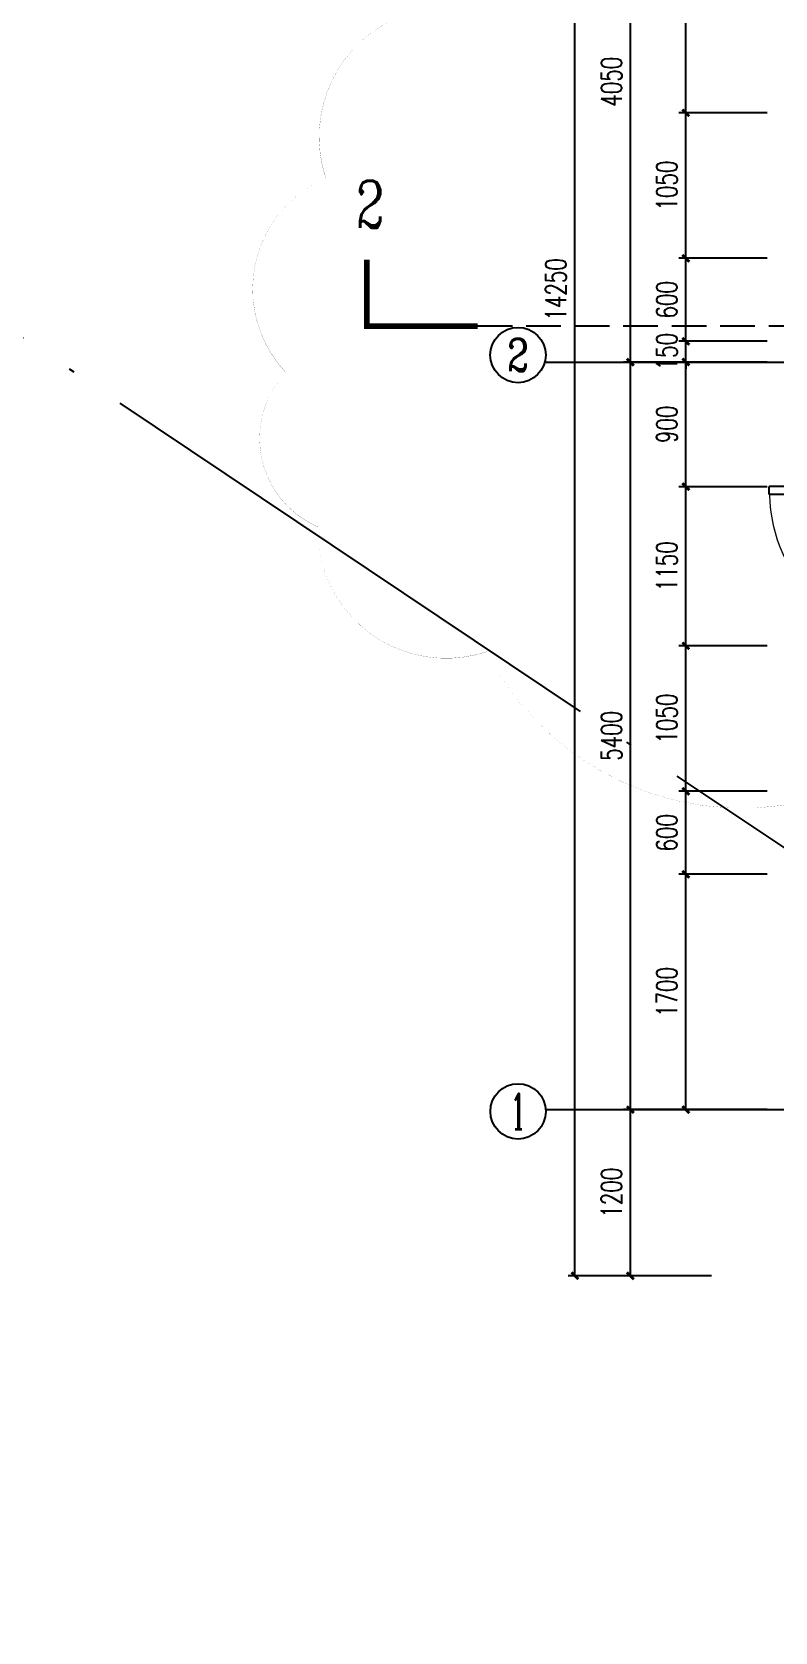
# Model space of a CAD drawing. Extents: x -1313754 to 847533, y 489853 to 941203.
# Drawn here: x -118897 to -113535, y 604747 to 616304 of the extents above; entities that cross this region are included whole.
import ezdxf
from ezdxf.enums import TextEntityAlignment as Align

# ---------------------------------------------------------------- set-up
doc = ezdxf.new("R2010")
doc.units = 0
doc.header["$LTSCALE"] = 1000
doc.header["$MEASUREMENT"] = 0
doc.linetypes.add('DASH', pattern=[0.35, 0.25, -0.1])
doc.linetypes.add('DOTE', pattern=[2.42, 2, -0.2, 0.02, -0.2])
doc.layers.get('Defpoints').update_dxf_attribs({"color": 210})
for name, color, linetype in [('A-AXIS-D', 1, 'Continuous'), ('A-AXIS-DOTE', 14, 'DOTE'), ('A-AXIS-DP', 126, 'Continuous'), ('A-AXIS-SYMB', 3, 'Continuous'), ('A-LIN-V', 9, 'Continuous'), ('A-防火门', 1, 'Continuous'), ('AS-WALL', 40, 'Continuous'), ('PUB_TEXT', 7, 'Continuous'), ('SB_ZF消火栓', 10, 'Continuous'), ('SB_ZF消火栓M', 10, 'Continuous')]:
    doc.layers.add(name, color=color, linetype=linetype)
doc.styles.add('_TCH_AXIS', font='COMPLEX', dxfattribs={"bigfont": 'GBCBIG'})
doc.styles.add('_TCH_DIM_T3', font='SIMPLEX', dxfattribs={"width": 0.705882, "bigfont": 'GBCBIG'})
doc.styles.add('_TCH_LABEL', font='COMPLEX', dxfattribs={"bigfont": 'GBCBIG'})
doc.dimstyles.new('_TCH_ARCH&&50', dxfattribs={"dimtxt": 148.75, "dimasz": 50, "dimexe": 50, "dimexo": 50, "dimgap": 63.125, "dimtad": 1, "dimdec": 0, "dimzin": 0, "dimdsep": 46, "dimtxsty": '_TCH_DIM_T3', "dimblk": 'ARCHTICK', "dimcen": 0.09, "dimclrt": 7, "dimazin": 2, "dimtfac": 1, "dimtdec": 0, "dimtix": 1, "dimtmove": 2, "dimatfit": 3, "dimfxl": 0, "dimtolj": 1, "dimtzin": 0, "dimarcsym": 0})

# ---------------------------------------------------------------- blocks, each defined once
blk = doc.blocks.new('_ArchTick')
at = {"color": 0, "linetype": 'ByBlock', "const_width": 0.4}
blk.add_lwpolyline([(-0.5, -0.5), (0.5, 0.5)], dxfattribs=at)
blk = doc.blocks.new('*D1462')
at = {"layer": 'A-AXIS-D', "color": 0, "lineweight": -2}
for p, q in [((106744, -196300), (106108, -196300)), ((106158, -197500), (106158, -196300)), ((106744, -197500), (106108, -197500))]:
    blk.add_line(p, q, dxfattribs=at)
at = {"layer": 'Defpoints', "color": 0}
for p in [(106158, -196300), (106794, -196300), (106794, -197500)]:
    blk.add_point(p, dxfattribs=at)
at = {"layer": 'A-AXIS-D', "color": 0, "lineweight": -2, "xscale": 50, "yscale": 50, "zscale": 50}
for p, rotation in [((106158, -196300), 90), ((106158, -197500), 270)]:
    blk.add_blockref('_ArchTick', p, dxfattribs=dict(at, rotation=rotation))
at = {"layer": 'A-AXIS-D', "color": 7, "insert": (106021, -196900), "char_height": 148.8, "attachment_point": 5, "rotation": 90, "style": '_TCH_DIM_T3'}
blk.add_mtext('\\A1;1200', dxfattribs=at)
blk = doc.blocks.new('*D1463')
at = {"layer": 'A-AXIS-D', "color": 0, "lineweight": -2}
for p, q in [((106744, -190900), (106108, -190900)), ((106158, -196300), (106158, -190900)), ((106744, -196300), (106108, -196300))]:
    blk.add_line(p, q, dxfattribs=at)
at = {"layer": 'Defpoints', "color": 0}
for p in [(106158, -190900), (106794, -190900), (106794, -196300)]:
    blk.add_point(p, dxfattribs=at)
at = {"layer": 'A-AXIS-D', "color": 0, "lineweight": -2, "xscale": 50, "yscale": 50, "zscale": 50}
for p, rotation in [((106158, -190900), 90), ((106158, -196300), 270)]:
    blk.add_blockref('_ArchTick', p, dxfattribs=dict(at, rotation=rotation))
at = {"layer": 'A-AXIS-D', "color": 7, "insert": (106021, -193600), "char_height": 148.8, "attachment_point": 5, "rotation": 90, "style": '_TCH_DIM_T3'}
blk.add_mtext('\\A1;5400', dxfattribs=at)
blk = doc.blocks.new('*D1464')
at = {"layer": 'A-AXIS-D', "color": 0, "lineweight": -2}
for p, q in [((106744, -186850), (106108, -186850)), ((106158, -190900), (106158, -186850)), ((106744, -190900), (106108, -190900))]:
    blk.add_line(p, q, dxfattribs=at)
at = {"layer": 'Defpoints', "color": 0}
for p in [(106158, -186850), (106794, -186850), (106794, -190900)]:
    blk.add_point(p, dxfattribs=at)
at = {"layer": 'A-AXIS-D', "color": 0, "lineweight": -2, "xscale": 50, "yscale": 50, "zscale": 50}
for p, rotation in [((106158, -186850), 90), ((106158, -190900), 270)]:
    blk.add_blockref('_ArchTick', p, dxfattribs=dict(at, rotation=rotation))
at = {"layer": 'A-AXIS-D', "color": 7, "insert": (106021, -188875), "char_height": 148.8, "attachment_point": 5, "rotation": 90, "style": '_TCH_DIM_T3'}
blk.add_mtext('\\A1;4050', dxfattribs=at)
blk = doc.blocks.new('*D1470')
at = {"layer": 'A-AXIS-D', "color": 0, "lineweight": -2}
for p, q in [((106744, -183250), (105708, -183250)), ((105758, -197500), (105758, -183250)), ((106744, -197500), (105708, -197500))]:
    blk.add_line(p, q, dxfattribs=at)
at = {"layer": 'Defpoints', "color": 0}
for p in [(105758, -183250), (106794, -183250), (106794, -197500)]:
    blk.add_point(p, dxfattribs=at)
at = {"layer": 'A-AXIS-D', "color": 0, "lineweight": -2, "xscale": 50, "yscale": 50, "zscale": 50}
for p, rotation in [((105758, -183250), 90), ((105758, -197500), 270)]:
    blk.add_blockref('_ArchTick', p, dxfattribs=dict(at, rotation=rotation))
at = {"layer": 'A-AXIS-D', "color": 7, "insert": (105621, -190375), "char_height": 148.8, "attachment_point": 5, "rotation": 90, "style": '_TCH_DIM_T3'}
blk.add_mtext('\\A1;14250', dxfattribs=at)
blk = doc.blocks.new('*D2586')
at = {"layer": 'A-AXIS-DP', "color": 0, "lineweight": -2}
for p, q in [((-113592, 610220), (-114228, 610220)), ((-114178, 608520), (-114178, 610220)), ((-113592, 608520), (-114228, 608520))]:
    blk.add_line(p, q, dxfattribs=at)
at = {"layer": 'Defpoints', "color": 0, "ltscale": 500}
for p in [(-114178, 610220), (-113542, 610220), (-113542, 608520)]:
    blk.add_point(p, dxfattribs=at)
at = {"layer": 'A-AXIS-DP', "color": 0, "lineweight": -2, "ltscale": 500, "xscale": 50, "yscale": 50, "zscale": 50}
for p, rotation in [((-114178, 610220), 90), ((-114178, 608520), 270)]:
    blk.add_blockref('_ArchTick', p, dxfattribs=dict(at, rotation=rotation))
at = {"layer": 'A-AXIS-DP', "color": 7, "ltscale": 500, "insert": (-114316, 609370), "char_height": 148.8, "attachment_point": 5, "rotation": 90, "style": '_TCH_DIM_T3'}
blk.add_mtext('\\A1;1700', dxfattribs=at)
blk = doc.blocks.new('*D2587')
at = {"layer": 'A-AXIS-DP', "color": 0, "lineweight": -2}
for p, q in [((-113592, 610820), (-114228, 610820)), ((-114178, 610220), (-114178, 610820)), ((-113592, 610220), (-114228, 610220))]:
    blk.add_line(p, q, dxfattribs=at)
at = {"layer": 'Defpoints', "color": 0, "ltscale": 500}
for p in [(-114178, 610820), (-113542, 610820), (-113542, 610220)]:
    blk.add_point(p, dxfattribs=at)
at = {"layer": 'A-AXIS-DP', "color": 0, "lineweight": -2, "ltscale": 500, "xscale": 50, "yscale": 50, "zscale": 50}
for p, rotation in [((-114178, 610820), 90), ((-114178, 610220), 270)]:
    blk.add_blockref('_ArchTick', p, dxfattribs=dict(at, rotation=rotation))
at = {"layer": 'A-AXIS-DP', "color": 7, "ltscale": 500, "insert": (-114316, 610520), "char_height": 148.8, "attachment_point": 5, "rotation": 90, "style": '_TCH_DIM_T3'}
blk.add_mtext('\\A1;600', dxfattribs=at)
blk = doc.blocks.new('*D2588')
at = {"layer": 'A-AXIS-DP', "color": 0, "lineweight": -2}
for p, q in [((-113592, 611870), (-114228, 611870)), ((-114178, 610820), (-114178, 611870)), ((-113592, 610820), (-114228, 610820))]:
    blk.add_line(p, q, dxfattribs=at)
at = {"layer": 'Defpoints', "color": 0, "ltscale": 500}
for p in [(-114178, 611870), (-113542, 611870), (-113542, 610820)]:
    blk.add_point(p, dxfattribs=at)
at = {"layer": 'A-AXIS-DP', "color": 0, "lineweight": -2, "ltscale": 500, "xscale": 50, "yscale": 50, "zscale": 50}
for p, rotation in [((-114178, 611870), 90), ((-114178, 610820), 270)]:
    blk.add_blockref('_ArchTick', p, dxfattribs=dict(at, rotation=rotation))
at = {"layer": 'A-AXIS-DP', "color": 7, "ltscale": 500, "insert": (-114316, 611345), "char_height": 148.8, "attachment_point": 5, "rotation": 90, "style": '_TCH_DIM_T3'}
blk.add_mtext('\\A1;1050', dxfattribs=at)
blk = doc.blocks.new('*D2589')
at = {"layer": 'A-AXIS-DP', "color": 0, "lineweight": -2}
for p, q in [((-113592, 613020), (-114228, 613020)), ((-114178, 611870), (-114178, 613020)), ((-113592, 611870), (-114228, 611870))]:
    blk.add_line(p, q, dxfattribs=at)
at = {"layer": 'Defpoints', "color": 0, "ltscale": 500}
for p in [(-114178, 613020), (-113542, 613020), (-113542, 611870)]:
    blk.add_point(p, dxfattribs=at)
at = {"layer": 'A-AXIS-DP', "color": 0, "lineweight": -2, "ltscale": 500, "xscale": 50, "yscale": 50, "zscale": 50}
for p, rotation in [((-114178, 613020), 90), ((-114178, 611870), 270)]:
    blk.add_blockref('_ArchTick', p, dxfattribs=dict(at, rotation=rotation))
at = {"layer": 'A-AXIS-DP', "color": 7, "ltscale": 500, "insert": (-114316, 612445), "char_height": 148.8, "attachment_point": 5, "rotation": 90, "style": '_TCH_DIM_T3'}
blk.add_mtext('\\A1;1150', dxfattribs=at)
blk = doc.blocks.new('*D2590')
at = {"layer": 'A-AXIS-DP', "color": 0, "lineweight": -2}
for p, q in [((-113592, 613920), (-114228, 613920)), ((-114178, 613020), (-114178, 613920)), ((-113592, 613020), (-114228, 613020))]:
    blk.add_line(p, q, dxfattribs=at)
at = {"layer": 'Defpoints', "color": 0, "ltscale": 500}
for p in [(-114178, 613920), (-113542, 613920), (-113542, 613020)]:
    blk.add_point(p, dxfattribs=at)
at = {"layer": 'A-AXIS-DP', "color": 0, "lineweight": -2, "ltscale": 500, "xscale": 50, "yscale": 50, "zscale": 50}
for p, rotation in [((-114178, 613920), 90), ((-114178, 613020), 270)]:
    blk.add_blockref('_ArchTick', p, dxfattribs=dict(at, rotation=rotation))
at = {"layer": 'A-AXIS-DP', "color": 7, "ltscale": 500, "insert": (-114316, 613470), "char_height": 148.8, "attachment_point": 5, "rotation": 90, "style": '_TCH_DIM_T3'}
blk.add_mtext('\\A1;900', dxfattribs=at)
blk = doc.blocks.new('*D2591')
at = {"layer": 'A-AXIS-DP', "color": 0, "lineweight": -2}
for p, q in [((-113592, 614070), (-114228, 614070)), ((-114178, 614070), (-114178, 614120)), ((-114178, 613920), (-114178, 614070)), ((-113592, 613920), (-114228, 613920)), ((-114178, 613920), (-114178, 613870))]:
    blk.add_line(p, q, dxfattribs=at)
at = {"layer": 'Defpoints', "color": 0, "ltscale": 500}
for p in [(-114178, 614070), (-113542, 614070), (-113542, 613920)]:
    blk.add_point(p, dxfattribs=at)
at = {"layer": 'A-AXIS-DP', "color": 0, "lineweight": -2, "ltscale": 500, "xscale": 50, "yscale": 50, "zscale": 50}
for p, rotation in [((-114178, 614070), 270), ((-114178, 613920), 90)]:
    blk.add_blockref('_ArchTick', p, dxfattribs=dict(at, rotation=rotation))
at = {"layer": 'A-AXIS-DP', "color": 7, "ltscale": 500, "insert": (-114316, 613995), "char_height": 148.8, "attachment_point": 5, "rotation": 90, "style": '_TCH_DIM_T3'}
blk.add_mtext('\\A1;150', dxfattribs=at)
blk = doc.blocks.new('*D2592')
at = {"layer": 'A-AXIS-DP', "color": 0, "lineweight": -2}
for p, q in [((-113592, 614670), (-114228, 614670)), ((-114178, 614070), (-114178, 614670)), ((-113592, 614070), (-114228, 614070))]:
    blk.add_line(p, q, dxfattribs=at)
at = {"layer": 'Defpoints', "color": 0, "ltscale": 500}
for p in [(-114178, 614670), (-113542, 614670), (-113542, 614070)]:
    blk.add_point(p, dxfattribs=at)
at = {"layer": 'A-AXIS-DP', "color": 0, "lineweight": -2, "ltscale": 500, "xscale": 50, "yscale": 50, "zscale": 50}
for p, rotation in [((-114178, 614670), 90), ((-114178, 614070), 270)]:
    blk.add_blockref('_ArchTick', p, dxfattribs=dict(at, rotation=rotation))
at = {"layer": 'A-AXIS-DP', "color": 7, "ltscale": 500, "insert": (-114316, 614370), "char_height": 148.8, "attachment_point": 5, "rotation": 90, "style": '_TCH_DIM_T3'}
blk.add_mtext('\\A1;600', dxfattribs=at)
blk = doc.blocks.new('*D2593')
at = {"layer": 'A-AXIS-DP', "color": 0, "lineweight": -2}
for p, q in [((-113592, 615720), (-114228, 615720)), ((-114178, 614670), (-114178, 615720)), ((-113592, 614670), (-114228, 614670))]:
    blk.add_line(p, q, dxfattribs=at)
at = {"layer": 'Defpoints', "color": 0, "ltscale": 500}
for p in [(-114178, 615720), (-113542, 615720), (-113542, 614670)]:
    blk.add_point(p, dxfattribs=at)
at = {"layer": 'A-AXIS-DP', "color": 0, "lineweight": -2, "ltscale": 500, "xscale": 50, "yscale": 50, "zscale": 50}
for p, rotation in [((-114178, 615720), 90), ((-114178, 614670), 270)]:
    blk.add_blockref('_ArchTick', p, dxfattribs=dict(at, rotation=rotation))
at = {"layer": 'A-AXIS-DP', "color": 7, "ltscale": 500, "insert": (-114316, 615195), "char_height": 148.8, "attachment_point": 5, "rotation": 90, "style": '_TCH_DIM_T3'}
blk.add_mtext('\\A1;1050', dxfattribs=at)
blk = doc.blocks.new('*D2594')
at = {"layer": 'A-AXIS-DP', "color": 0, "lineweight": -2}
for p, q in [((-113592, 617970), (-114228, 617970)), ((-114178, 615720), (-114178, 617970)), ((-113592, 615720), (-114228, 615720))]:
    blk.add_line(p, q, dxfattribs=at)
at = {"layer": 'Defpoints', "color": 0, "ltscale": 500}
for p in [(-114178, 617970), (-113542, 617970), (-113542, 615720)]:
    blk.add_point(p, dxfattribs=at)
at = {"layer": 'A-AXIS-DP', "color": 0, "lineweight": -2, "ltscale": 500, "xscale": 50, "yscale": 50, "zscale": 50}
for p, rotation in [((-114178, 617970), 90), ((-114178, 615720), 270)]:
    blk.add_blockref('_ArchTick', p, dxfattribs=dict(at, rotation=rotation))
at = {"layer": 'A-AXIS-DP', "color": 7, "ltscale": 500, "insert": (-114316, 616845), "char_height": 148.8, "attachment_point": 5, "rotation": 90, "style": '_TCH_DIM_T3'}
blk.add_mtext('\\A1;2250', dxfattribs=at)
blk = doc.blocks.new('$DorLib2D$00000001')
for p, q in [((0.45, 0.975), (0.5, 0.975)), ((0.45, 0), (0.45, 0.975)), ((0.5, 0), (0.5, 0.975)), ((0.5, 0), (0.45, 0))]:
    blk.add_line(p, q)
at = {"lineweight": 13}
blk.add_arc((0.475, 0), 0.975, 91.4693, 180, dxfattribs=at)
blk = doc.blocks.new('A$C5D961328')
at = {"layer": 'A-LIN-V', "ltscale": 500}
blk.add_circle((350, 40), 10001, dxfattribs=at)
blk = doc.blocks.new('we42342343234')
at = {"layer": 'SB_ZF消火栓M', "xscale": -1, "rotation": 180}
blk.add_blockref('A$C5D961328', (-104754, 597660), dxfattribs=at)
blk = doc.blocks.new('234243242332')
at = {"layer": 'SB_ZF消火栓'}
blk.add_blockref('we42342343234', (0, 0), dxfattribs=at)
blk = doc.blocks.new('dote')
at = {"layer": 'A-AXIS-D'}
for centre in [(105347.2, -190849.1), (105347.6, -196312.4)]:
    blk.add_circle(centre, 200, dxfattribs=at)
at = {"layer": 'A-AXIS-DOTE', "ltscale": 2}
blk.add_line((121882.2, -204200), (91886.2, -184100), dxfattribs=at)
at = {"layer": 'A-AXIS-DOTE'}
for p, q in [((105547.2, -190899.7), (114434.2, -190899.7)), ((105547.2, -196299.7), (114434.2, -196299.7))]:
    blk.add_line(p, q, dxfattribs=at)
at = {"layer": 'PUB_TEXT', "style": '_TCH_AXIS'}
for s, height, p, p2 in [('2', 233, (105269.5, -190965.5), (105424.8, -190965.5)), ('1', 257.4, (105292.4, -196441.1), (105402.7, -196441.1))]:
    blk.add_text(s, height=height, dxfattribs=at).set_placement(p, p2, align=Align.FIT)
at = {"layer": 'A-AXIS-D'}
for p1, p2, distance, picture, middle in [((106794.2, -197499.7), (106794.2, -183250), 1036, '*D1470', (105620.7, -190374.8)), ((106794.2, -190899.7), (106794.2, -186850), 636, '*D1464', (106020.7, -188874.8)), ((106794.2, -196299.7), (106794.2, -190899.7), 636, '*D1463', (106020.7, -193599.7)), ((106794.2, -197499.7), (106794.2, -196299.7), 636, '*D1462', (106020.7, -196899.7))]:
    dim = blk.add_aligned_dim(p1=p1, p2=p2, distance=distance, dimstyle='_TCH_ARCH&&50', dxfattribs=at)
    dim.commit()
    dim.dimension.update_dxf_attribs({"geometry": picture, "text_midpoint": middle})
blk = doc.blocks.new('42342343')
at = {"layer": 'A-AXIS-SYMB', "linetype": 'DASH'}
blk.add_line((-105630, 614180), (-115680, 614180), dxfattribs=at)
at = {"layer": 'A-AXIS-SYMB', "const_width": 40}
blk.add_lwpolyline([(-116480, 614660), (-116480, 614180), (-115680, 614180)], dxfattribs=at)
at = {"layer": 'A-防火门', "xscale": 1150, "yscale": 1150, "zscale": 200, "rotation": 89.9999999342278}
blk.add_blockref('$DorLib2D$00000001', (-112454.2, 612445.3), dxfattribs=at)
at = {"layer": 'PUB_TEXT', "style": '_TCH_LABEL', "width": 0.705882}
blk.add_text('2', height=340, dxfattribs=at).set_placement((-116560, 614890))
at = {"layer": 'A-AXIS-DP'}
for p1, p2, picture, middle in [((-113542.2, 615720.3), (-113542.2, 617970), '*D2594', (-114315.7, 616845.2)), ((-113542.2, 614670.3), (-113542.2, 615720.3), '*D2593', (-114315.7, 615195.3)), ((-113542.2, 614070.3), (-113542.2, 614670.3), '*D2592', (-114315.7, 614370.3)), ((-113542.2, 613920.3), (-113542.2, 614070.3), '*D2591', (-114315.7, 613995.3)), ((-113542.2, 613020.3), (-113542.2, 613920.3), '*D2590', (-114315.7, 613470.3)), ((-113542.2, 611870.3), (-113542.2, 613020.3), '*D2589', (-114315.7, 612445.3)), ((-113542.2, 610820.3), (-113542.2, 611870.3), '*D2588', (-114315.7, 611345.3)), ((-113542.2, 610220.3), (-113542.2, 610820.3), '*D2587', (-114315.7, 610520.3)), ((-113542.2, 608520.3), (-113542.2, 610220.3), '*D2586', (-114315.7, 609370.3))]:
    dim = blk.add_aligned_dim(p1=p1, p2=p2, distance=636, dimstyle='_TCH_ARCH&&50', dxfattribs=at)
    dim.commit()
    dim.dimension.update_dxf_attribs({"geometry": picture, "text_midpoint": middle})

msp = doc.modelspace()

# ---------------------------------------------------------------- linework, layer by layer
at = {"layer": 'A-LIN-V', "ltscale": 500}
msp.add_lwpolyline([(-115856.4, 616486, 0, 1.33, 0.520567), (-116776.9, 615249.4, 0, 1.33, 0.520567), (-116776.9, 615249.4, 0, 1.33, 0.520567), (-117065.1, 613845.5, 0, 1.33, 0.520567), (-117065.1, 613845.5, 0, 1.33, 0.520567), (-116832.7, 612729.8, 0, 1.33, 0.520567), (-116832.7, 612729.8, 0, 1.33, 0.520567), (-115614.7, 611828, 0, 1.33, 0.520567), (-115614.7, 611828, 0, 1.33, 0.520567), (-112258.3, 611353.8, 0, 1.33, 0.520567), (-112258.3, 611353.8, 0, 1.33, 0.520567), (-109627.1, 612041.8, 0, 1.33, 0.520567), (-109627.1, 612041.8, 0, 1.33, 0.520567), (-109617.8, 614533.5, 0, 1.33, 0.520567), (-109617.8, 614533.5, 0, 1.33, 0.520567), (-111319.3, 616402.3, 0, 1.33, 0.520567)], format="xyseb", dxfattribs=at)

# ---------------------------------------------------------------- block references
at = {"layer": 'A-LIN-V'}
msp.add_blockref('42342343', (0, 0), dxfattribs=at)
at = {"layer": 'AS-WALL'}
msp.add_blockref('dote', (-220736.4, 804820), dxfattribs=at)
at = {"layer": 'SB_ZF消火栓', "linetype": 'Continuous'}
msp.add_blockref('234243242332', (0, 0), dxfattribs=at)

doc.saveas('drawing.dxf')
